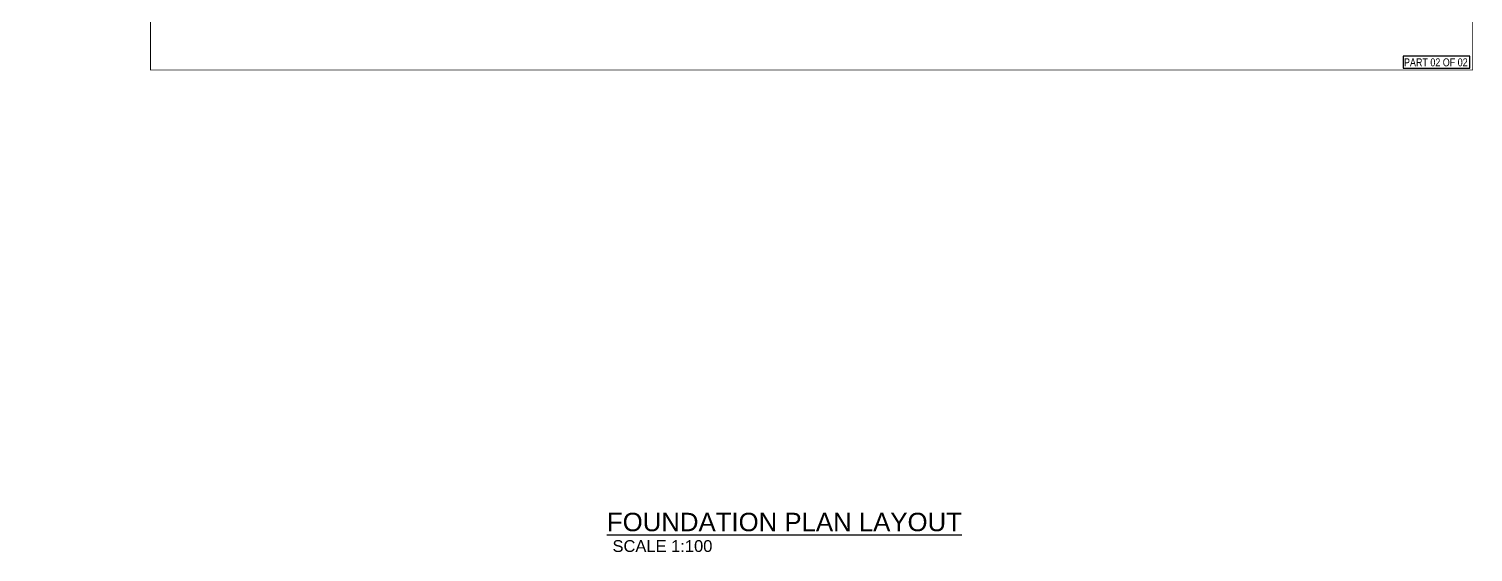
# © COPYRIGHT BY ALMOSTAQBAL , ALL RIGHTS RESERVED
# Model space of a CAD drawing. Header units: metres. Extents: x -55 to 193, y -43 to 92.
# Drawn here: x -54.8 to 32.9, y -42.9 to -11.2 of the extents above; entities that cross this region are included whole.
import ezdxf

# ---------------------------------------------------------------- set-up
doc = ezdxf.new("R2010")
doc.units = ezdxf.units.M
doc.header["$MEASUREMENT"] = 0
doc.linetypes.add('1080-B01-GX-ZN$0$( Hidden )', pattern=[0.375, 0.25, -0.125])
for name, color, linetype in [('1080-B01-GX-ZN$0$A-PART-NO', 31, 'Continuous'), ('A-G-TEXT', 40, 'Continuous'), ('S-CONCRETE PLANS', 4, 'Continuous')]:
    doc.layers.add(name, color=color, linetype=linetype)
doc.layers.add('1080-B01-GX-ZN$0$ZONES', color=24, linetype='Continuous', true_color=0xad2b00)
doc.styles.add('1080-B01-GX-ZN$0$FC-General-500', font='arial.ttf', dxfattribs={"width": 0.85, "height": 1000})
doc.styles.add('FC-Normal-1', font='arial.ttf', dxfattribs={"height": 2.5})

# ---------------------------------------------------------------- blocks, each defined once
blk = doc.blocks.new('1086-B01-GX-MP')
at = {"layer": '1080-B01-GX-ZN$0$A-PART-NO'}
for points in [[(-50.262, 71.91), (-54.319, 71.91), (-54.319, 71.18), (-50.262, 71.18)], [(28.64, 38.637), (32.697, 38.637), (32.697, 37.908), (28.64, 37.908)], [(-50.315, 19.711), (-54.372, 19.711), (-54.372, 20.44), (-50.315, 20.44)], [(28.64, -13.555), (32.697, -13.555), (32.697, -12.825), (28.64, -12.825)]]:
    blk.add_lwpolyline(points, close=True, dxfattribs=at)
at = {"layer": '1080-B01-GX-ZN$0$ZONES', "linetype": '1080-B01-GX-ZN$0$( Hidden )', "ltscale": 5, "const_width": 0.05}
for points in [[(25.507, 19.453), (-54.793, 19.453), (-54.793, 72.053), (25.507, 72.053)], [(-47.43, -13.662), (32.87, -13.662), (32.87, 38.938), (-47.43, 38.938)]]:
    blk.add_lwpolyline(points, close=True, dxfattribs=at)
at = {"layer": '1080-B01-GX-ZN$0$A-PART-NO', "style": '1080-B01-GX-ZN$0$FC-General-500', "width": 0.8}
for s, height, p in [('PART 01 OF 02', 0.48612, (-54.26, 71.298)), ('PART 02 OF 02', 0.48612, (28.698, 38.026)), ('OVERLAP', 0.45, (-47.088, 31.315)), ('OVERLAP', 0.45, (22.922, 31.315)), ('PART 01 OF 02', 0.48612, (-54.313, 19.756)), ('PART 02 OF 02', 0.48612, (28.698, -13.437))]:
    blk.add_text(s, height=height, rotation=360, dxfattribs=at).set_placement(p)

msp = doc.modelspace()

# ---------------------------------------------------------------- block references
at = {"layer": 'S-CONCRETE PLANS'}
msp.add_blockref('1086-B01-GX-MP', (0, 0), dxfattribs=at)

# ---------------------------------------------------------------- texts
at = {"layer": 'A-G-TEXT', "style": 'FC-Normal-1'}
for s, height, p in [('%%UFOUNDATION PLAN LAYOUT', 1.12, (-19.71, -41.677, 1122)), ('SCALE 1:100', 0.7168, (-19.374, -42.936, 1122))]:
    msp.add_text(s, height=height, dxfattribs=at).set_placement(p)

doc.saveas('drawing.dxf')
